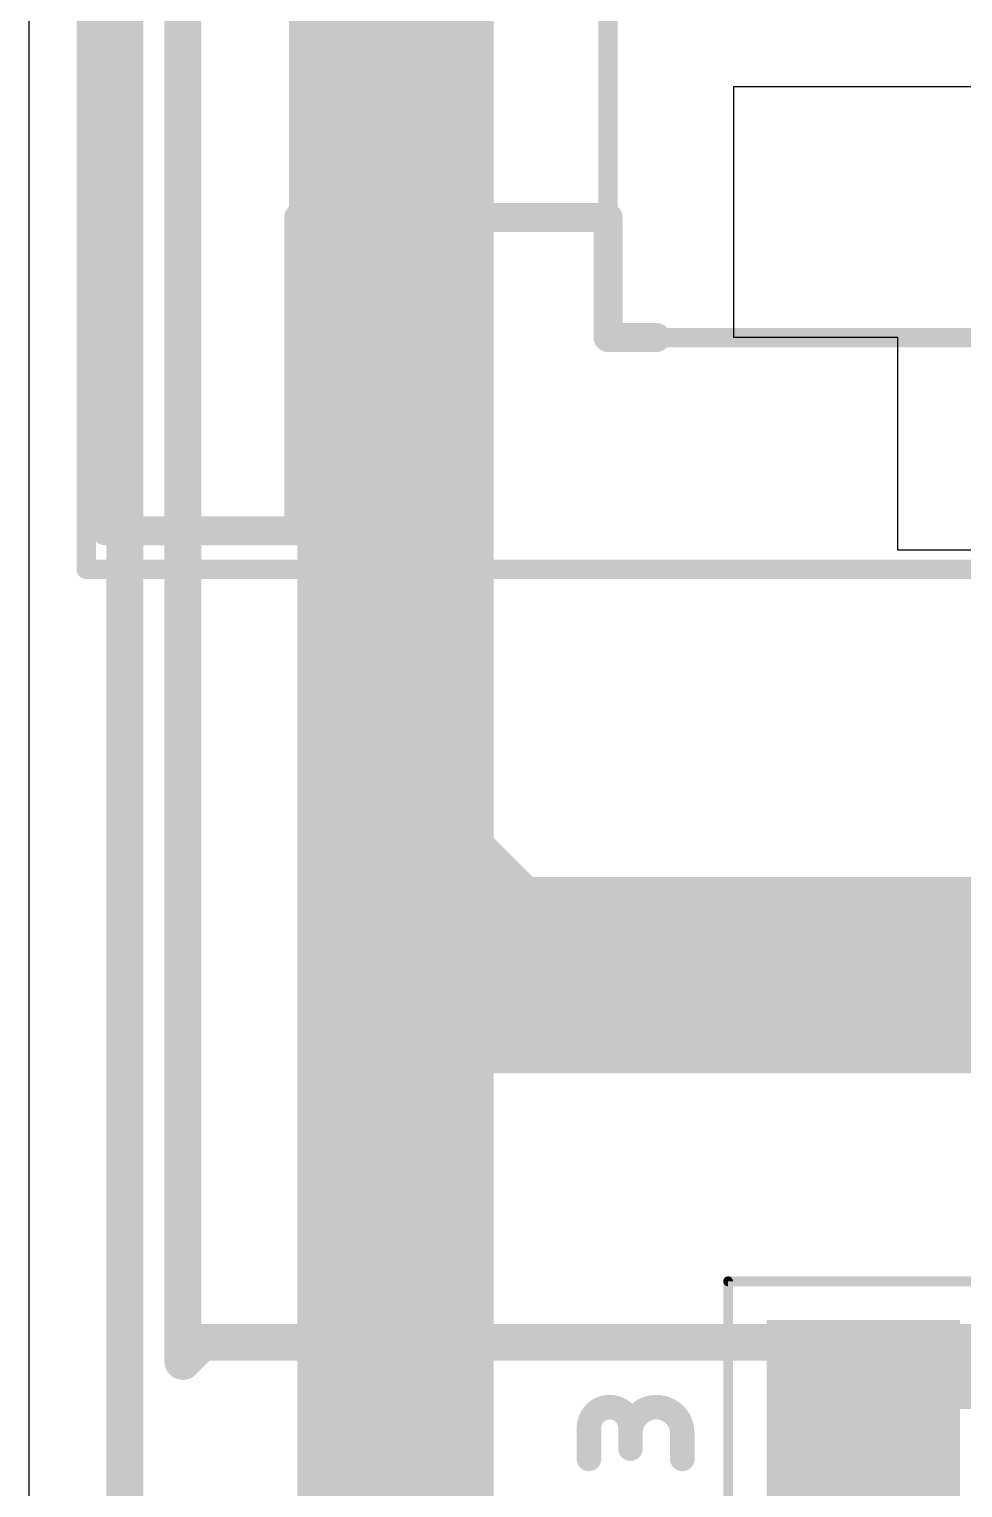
# Model space of a CAD drawing. Extents: x 23.6 to 57.9, y 14.1 to 54.9.
# Drawn here: x 23.61 to 28.44, y 23.85 to 31.4 of the extents above; entities that cross this region are included whole.
import ezdxf

# ---------------------------------------------------------------- set-up
doc = ezdxf.new("R2010")
doc.units = 0
for name, color, linetype in [('1', 12, 'CONTINUOUS'), ('15', 30, 'CONTINUOUS'), ('16', 132, 'CONTINUOUS'), ('2', 41, 'CONTINUOUS'), ('20', 31, 'CONTINUOUS'), ('21', 253, 'CONTINUOUS'), ('25', 253, 'CONTINUOUS'), ('39', 12, 'CONTINUOUS'), ('51', 253, 'CONTINUOUS')]:
    doc.layers.add(name, color=color, linetype=linetype)

# ---------------------------------------------------------------- blocks, each defined once
blk = doc.blocks.new('RECT')
blk.add_solid([(-0.5, -0.5), (0.5, -0.5), (-0.5, 0.5), (0.5, 0.5)])

msp = doc.modelspace()

# ---------------------------------------------------------------- linework, layer by layer
at = {"layer": '1'}
for p, q in [((27.25, 29.8), (27.25, 31.1)), ((27.25, 31.1), (30.3, 31.1)), ((28.1, 29.8), (27.25, 29.8)), ((28.1, 28.7), (28.1, 29.8)), ((30.3, 28.7), (28.1, 28.7))]:
    msp.add_line(p, q, dxfattribs=at)
for points, const_width in [([(25.5, 38.1), (25.5, 29.1)], 1.016), ([(25.5, 27), (25.5, 29.1)], 1.016), ([(25.5, 27), (26, 26.5)], 1.016), ([(25.5, 19.8), (25.5, 27)], 1.016), ([(28.6, 26.5), (26, 26.5)], 1.016), ([(27.921, 24.165), (28.162, 24.406)], 0.3048), ([(28.162, 24.406), (29.164, 24.406)], 0.3048)]:
    msp.add_lwpolyline(points, dxfattribs=dict(at, const_width=const_width))
for points, const_width in [([(25.754, 29.1, 1), (25.246, 29.1)], 0.508), ([(25.246, 29.1, 1), (25.754, 29.1)], 0.508), ([(25.6796, 27.1796, 1), (25.3204, 26.8204)], 0.508), ([(25.754, 27, 1), (25.246, 27)], 0.508), ([(25.246, 27, 1), (25.754, 27)], 0.508), ([(26, 26.754, 1), (26, 26.246)], 0.508), ([(28.6, 26.246, 1), (28.6, 26.754)], 0.508), ([(25.8204, 26.3204, 1), (26.1796, 26.6796)], 0.508), ([(28.162, 24.4822, 1), (28.162, 24.3298)], 0.1524), ([(28.2159, 24.3521, 1), (28.1081, 24.4599)], 0.1524), ([(27.8671, 24.2189, 1), (27.9749, 24.1111)], 0.1524)]:
    msp.add_lwpolyline(points, format="xyb", dxfattribs=dict(at, const_width=const_width))
at = {"layer": '15', "const_width": 0.19}
msp.add_lwpolyline([(24.1, 50), (24.1, 19.4)], dxfattribs=at)
at = {"layer": '16', "const_width": 0.19}
for points in [[(24.4, 24.5), (24.4, 48.7)], [(24.5, 24.6), (24.4, 24.5)], [(33.7, 24.6), (24.5, 24.6)]]:
    msp.add_lwpolyline(points, dxfattribs=at)
at = {"layer": '16', "const_width": 0.095}
for points in [[(24.5, 24.6475, 1), (24.5, 24.5525)], [(24.5336, 24.5664, 1), (24.4664, 24.6336)], [(24.3664, 24.5336, 1), (24.4336, 24.4664)], [(24.3525, 24.5, 1), (24.4475, 24.5)]]:
    msp.add_lwpolyline(points, format="xyb", dxfattribs=at)
at = {"layer": '2', "const_width": 0.19}
msp.add_lwpolyline([(24.1, 19.5), (24.1, 48.3)], dxfattribs=at)
at = {"layer": '20'}
msp.add_line((23.605, 16.484), (23.605, 52.21), dxfattribs=at)
at = {"layer": '21', "const_width": 0.15}
for points in [[(24, 47.4), (24, 28.8)], [(25, 30.421), (25, 28.8)], [(25, 30.421), (26.6, 30.421)], [(26.6, 30.421), (26.6, 29.8)], [(26.6, 29.8), (26.85, 29.8)], [(24, 28.8), (25, 28.8)]]:
    msp.add_lwpolyline(points, dxfattribs=at)
at = {"layer": '21', "const_width": 0.075}
for points in [[(25.0375, 30.421, 1), (24.9625, 30.421)], [(25, 30.4585, 1), (25, 30.3835)], [(26.6375, 30.421, 1), (26.5625, 30.421)], [(26.6, 30.3835, 1), (26.6, 30.4585)], [(26.6, 29.8375, 1), (26.6, 29.7625)], [(26.5625, 29.8, 1), (26.6375, 29.8)], [(26.85, 29.7625, 1), (26.85, 29.8375)], [(24, 28.8375, 1), (24, 28.7625)], [(25, 28.7625, 1), (25, 28.8375)], [(23.9625, 28.8, 1), (24.0375, 28.8)], [(24.9625, 28.8, 1), (25.0375, 28.8)]]:
    msp.add_lwpolyline(points, format="xyb", dxfattribs=at)
at = {"layer": '25'}
for points, const_width in [([(26.7159, 24.1566, 1), (26.5014, 24.1566)], 0.127), ([(26.984, 24.1298, 1), (26.7159, 24.1298)], 0.127), ([(26.5331, 24.1566, 1), (26.4696, 24.1566)], 0.0635), ([(26.4696, 24.1566, 1), (26.5331, 24.1566)], 0.0635), ([(26.7476, 24.1566, 1), (26.6841, 24.1566)], 0.0635), ([(26.6841, 24.1566, 1), (26.7476, 24.1566)], 0.0635), ([(26.6841, 24.1298, 1), (26.7476, 24.1298)], 0.0635), ([(27.0157, 24.1298, 1), (26.9522, 24.1298)], 0.0635), ([(26.9522, 24.1298, 1), (27.0157, 24.1298)], 0.0635), ([(26.4696, 23.9957, 1), (26.5331, 23.9957)], 0.0635), ([(26.6841, 24.0493, 1), (26.7476, 24.0493)], 0.0635), ([(26.9522, 23.9957, 1), (27.0157, 23.9957)], 0.0635)]:
    msp.add_lwpolyline(points, format="xyb", dxfattribs=dict(at, const_width=const_width))
at = {"layer": '25', "const_width": 0.127}
for points in [[(26.5014, 23.9957), (26.5014, 24.1566)], [(26.7159, 24.1566), (26.7159, 24.0493)], [(26.984, 23.9957), (26.984, 24.1298)]]:
    msp.add_lwpolyline(points, dxfattribs=at)
at = {"layer": '39'}
for points, const_width in [([(23.9, 28.6), (23.9, 47.6)], 0.1), ([(31.2, 28.6), (23.9, 28.6)], 0.1), ([(27.221, 21.715), (27.221, 24.915)], 0.0508), ([(27.221, 24.915), (28.621, 24.915)], 0.0508)]:
    msp.add_lwpolyline(points, dxfattribs=dict(at, const_width=const_width))
for points, const_width in [([(23.9, 28.625, 1), (23.9, 28.575)], 0.05), ([(23.875, 28.6, 1), (23.925, 28.6)], 0.05), ([(27.2337, 24.915, 1), (27.2083, 24.915)], 0.0254), ([(27.221, 24.9277, 1), (27.221, 24.9023)], 0.0254)]:
    msp.add_lwpolyline(points, format="xyb", dxfattribs=dict(at, const_width=const_width))
at = {"layer": '51', "const_width": 0.1}
for points in [[(24, 47.4), (24, 28.8)], [(25, 45.781), (25, 30.421)], [(26.6, 45.781), (26.6, 30.421)], [(25, 30.421), (26.6, 30.421)], [(25, 30.421), (25, 28.8)], [(26.6, 30.421), (26.6, 29.8)], [(26.6, 29.8), (30.1, 29.8)], [(24, 28.8), (25, 28.8)]]:
    msp.add_lwpolyline(points, dxfattribs=at)
at = {"layer": '51', "const_width": 0.05}
for points in [[(25, 30.446, 1), (25, 30.396)], [(25.025, 30.421, 1), (24.975, 30.421)], [(24.975, 30.421, 1), (25.025, 30.421)], [(26.625, 30.421, 1), (26.575, 30.421)], [(26.575, 30.421, 1), (26.625, 30.421)], [(26.6, 30.396, 1), (26.6, 30.446)], [(26.6, 29.825, 1), (26.6, 29.775)], [(26.575, 29.8, 1), (26.625, 29.8)], [(24, 28.825, 1), (24, 28.775)], [(25, 28.775, 1), (25, 28.825)], [(23.975, 28.8, 1), (24.025, 28.8)], [(24.975, 28.8, 1), (25.025, 28.8)]]:
    msp.add_lwpolyline(points, format="xyb", dxfattribs=at)

# ---------------------------------------------------------------- block references
at = {"layer": '1', "xscale": 1.1, "rotation": 90}
msp.add_blockref('RECT', (27.921, 24.165), dxfattribs=at)
at = {"layer": '51', "xscale": 0.5001, "yscale": 0.95, "rotation": 90}
msp.add_blockref('RECT', (27.9159, 23.8953), dxfattribs=at)

doc.saveas('drawing.dxf')
